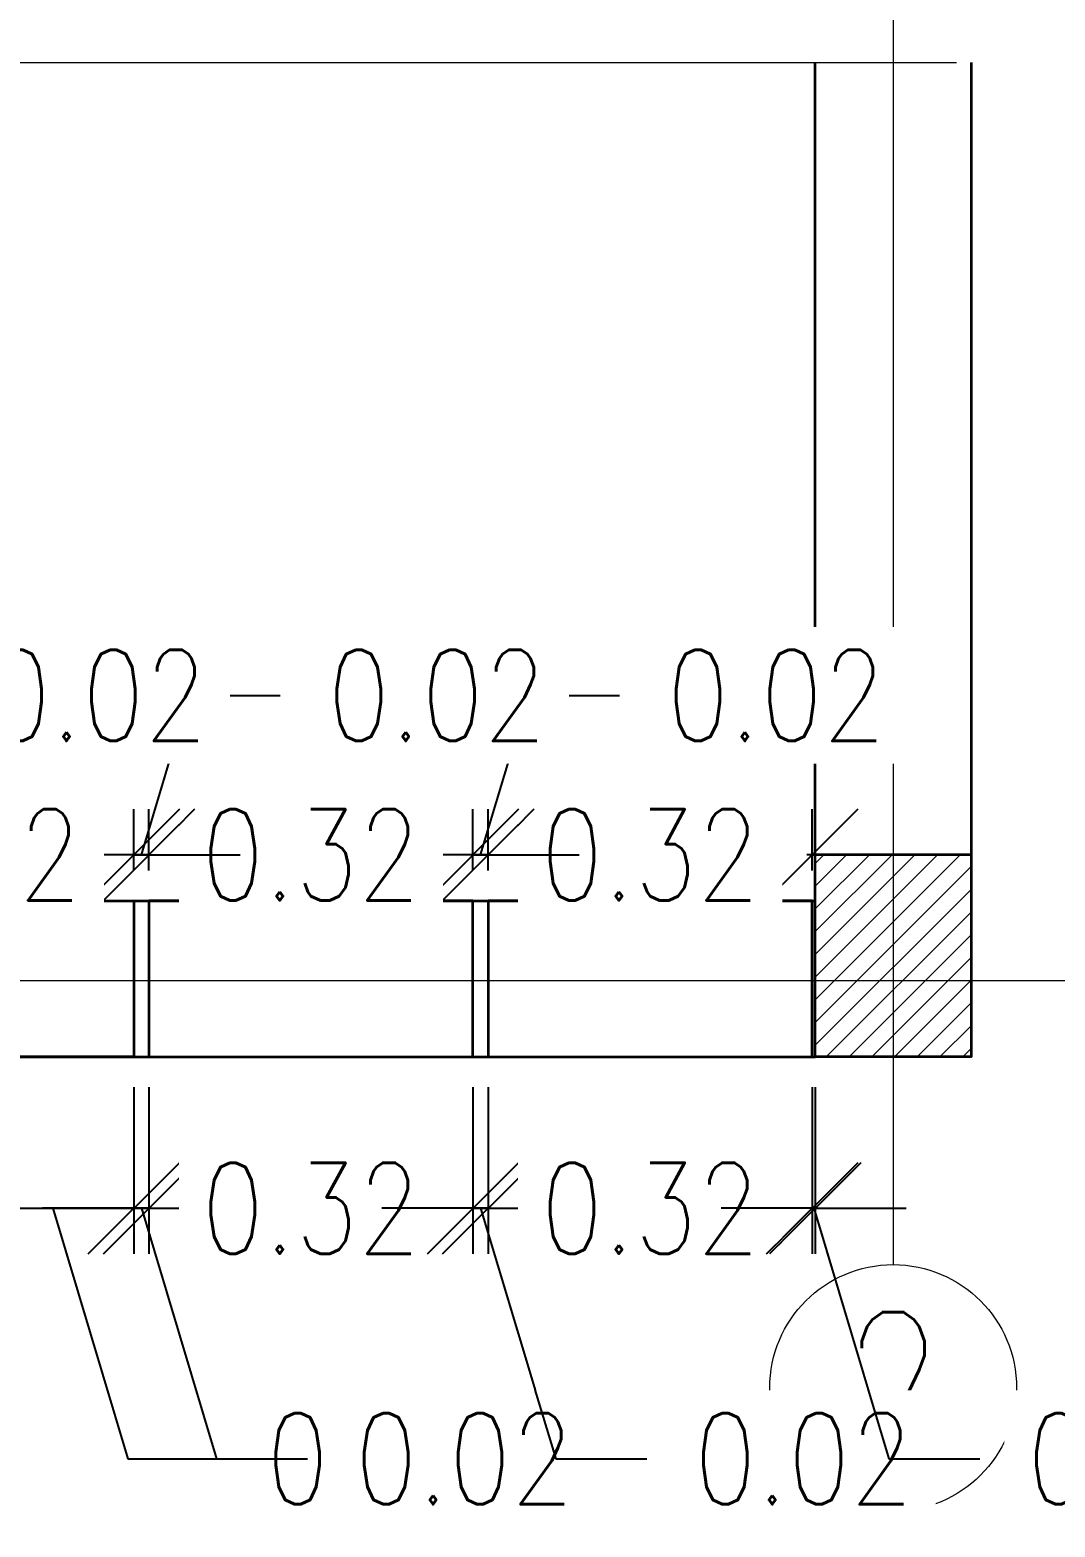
# Model space of a CAD drawing. Header units: metres. Extents: x 45 to 666, y -23 to 325.
# Drawn here: x 210.166 to 211.178, y 68.038 to 69.517 of the extents above; entities that cross this region are included whole.
import ezdxf

# ---------------------------------------------------------------- set-up
doc = ezdxf.new("R2010")
doc.units = ezdxf.units.M
doc.header["$LTSCALE"] = 5
doc.header["$MEASUREMENT"] = 0
doc.linetypes.add('HIDDEN', pattern=[0.375, 0.25, -0.125])
doc.layers.get('0').update_dxf_attribs({"color": 30})
doc.layers.get('DEFPOINTS').update_dxf_attribs({"color": 210})
for name, color, linetype, lineweight in [('A-ANNO-DIMS', 3, 'Continuous', 18), ('A-ANNO-SYMB', 3, 'Continuous', 18), ('A-ANNO-TEXT', 3, 'Continuous', 18), ('A-FLOR-OVHD', 3, 'HIDDEN', 18), ('A-WALL-FULL', 7, 'Continuous', 35), ('A-WALL-FULL-EXTR', 7, 'Continuous', 35), ('A-WALL-PATT', 8, 'Continuous', 18)]:
    doc.layers.add(name, color=color, linetype=linetype, lineweight=lineweight)
doc.styles.add('E-ROMANS', font='romans.shx', dxfattribs={"width": 0.8})
doc.dimstyles.new('E-0050_TICK_18', dxfattribs={"dimscale": 0.001, "dimtxt": 90, "dimasz": 90, "dimexe": 45, "dimexo": 30, "dimgap": 45, "dimtad": 0, "dimzin": 0, "dimdsep": 46, "dimtxsty": 'E-ROMANS', "dimblk": 'OBLIQUE', "dimcen": 45, "dimclrd": 256, "dimclre": 256, "dimclrt": 256, "dimadec": 0, "dimazin": 0, "dimtfac": 1, "dimtmove": 1, "dimatfit": 3, "dimldrblk": 'OPEN90', "dimfxl": 1, "dimtfill": 1, "dimtolj": 1, "dimtzin": 0, "dimarcsym": 0})

# ---------------------------------------------------------------- blocks, each defined once
blk = doc.blocks.new('_Oblique')
at = {"color": 0, "linetype": 'ByBlock', "lineweight": -2}
blk.add_line((-0.5, -0.5), (0.5, 0.5), dxfattribs=at)
blk = doc.blocks.new('*D745')
at = {"layer": 'A-ANNO-DIMS', "lineweight": -2, "transparency": 16777216}
for p, q in [((210.1081, 68.4724), (210.1081, 68.3078)), ((210.2681, 68.4724), (210.2681, 68.3078)), ((210.1081, 68.3528), (210.2681, 68.3528)), ((210.1881, 68.3528), (210.2623, 68.1053)), ((210.2623, 68.1053), (210.3523, 68.1053))]:
    blk.add_line(p, q, dxfattribs=at)
at = {"layer": 'DEFPOINTS', "color": 0, "transparency": 16777216}
for p in [(210.1081, 68.5024), (210.2681, 68.5024), (210.2681, 68.3528)]:
    blk.add_point(p, dxfattribs=at)
at = {"layer": 'A-ANNO-DIMS', "lineweight": -2, "transparency": 16777216, "xscale": 0.09, "yscale": 0.09, "zscale": 0.09, "rotation": 180}
blk.add_blockref('_Oblique', (210.1081, 68.3528), dxfattribs=at)
at = {"layer": 'A-ANNO-DIMS', "lineweight": -2, "transparency": 16777216, "xscale": 0.09, "yscale": 0.09, "zscale": 0.09}
blk.add_blockref('_Oblique', (210.2681, 68.3528), dxfattribs=at)
at = {"layer": 'A-ANNO-DIMS', "transparency": 16777216, "insert": (210.507, 68.1053), "char_height": 0.09, "attachment_point": 5, "style": 'E-ROMANS', "bg_fill": 3, "box_fill_scale": 1.25, "bg_fill_color": 256, "bg_fill_true_color": 13158600, "bg_fill_transparency": 0}
blk.add_mtext('\\A1;0.16', dxfattribs=at)
blk = doc.blocks.new('_Open90')
at = {"color": 0, "linetype": 'ByBlock', "lineweight": -2}
for p, q in [((-0.5, 0.5), (0, 0)), ((0, 0), (-1, 0)), ((0, 0), (-0.5, -0.5))]:
    blk.add_line(p, q, dxfattribs=at)
blk = doc.blocks.new('*D746')
at = {"layer": 'A-ANNO-DIMS', "lineweight": -2, "transparency": 16777216}
for p, q in [((210.2681, 68.4724), (210.2681, 68.3078)), ((210.2831, 68.4724), (210.2831, 68.3078)), ((210.2681, 68.3528), (210.1781, 68.3528)), ((210.2681, 68.3528), (210.2831, 68.3528)), ((210.2681, 68.3528), (210.2831, 68.3528)), ((210.2756, 68.3528), (210.3498, 68.1053)), ((210.2831, 68.3528), (210.3731, 68.3528)), ((210.3498, 68.1053), (210.4398, 68.1053))]:
    blk.add_line(p, q, dxfattribs=at)
at = {"layer": 'DEFPOINTS', "color": 0, "transparency": 16777216}
for p in [(210.2681, 68.5024), (210.2831, 68.5024), (210.2831, 68.3528)]:
    blk.add_point(p, dxfattribs=at)
at = {"layer": 'A-ANNO-DIMS', "lineweight": -2, "transparency": 16777216, "xscale": 0.09, "yscale": 0.09, "zscale": 0.09}
blk.add_blockref('_Oblique', (210.2681, 68.3528), dxfattribs=at)
at = {"layer": 'A-ANNO-DIMS', "lineweight": -2, "transparency": 16777216, "xscale": 0.09, "yscale": 0.09, "zscale": 0.09, "rotation": 180}
blk.add_blockref('_Oblique', (210.2831, 68.3528), dxfattribs=at)
at = {"layer": 'A-ANNO-DIMS', "transparency": 16777216, "insert": (210.5945, 68.1053), "char_height": 0.09, "attachment_point": 5, "style": 'E-ROMANS', "bg_fill": 3, "box_fill_scale": 1.25, "bg_fill_color": 256, "bg_fill_true_color": 13158600, "bg_fill_transparency": 0}
blk.add_mtext('\\A1;0.02', dxfattribs=at)
blk = doc.blocks.new('*D747')
at = {"layer": 'A-ANNO-DIMS', "lineweight": -2, "transparency": 16777216}
for p, q in [((210.2831, 68.4724), (210.2831, 68.3078)), ((210.6031, 68.4724), (210.6031, 68.3078)), ((210.2831, 68.3528), (210.1931, 68.3528)), ((210.2831, 68.3528), (210.2883, 68.3528)), ((210.6031, 68.3528), (210.5978, 68.3528)), ((210.6031, 68.3528), (210.6931, 68.3528))]:
    blk.add_line(p, q, dxfattribs=at)
at = {"layer": 'DEFPOINTS', "color": 0, "transparency": 16777216}
for p in [(210.2831, 68.5024), (210.6031, 68.5024), (210.6031, 68.3528)]:
    blk.add_point(p, dxfattribs=at)
at = {"layer": 'A-ANNO-DIMS', "lineweight": -2, "transparency": 16777216, "xscale": 0.09, "yscale": 0.09, "zscale": 0.09}
blk.add_blockref('_Oblique', (210.2831, 68.3528), dxfattribs=at)
at = {"layer": 'A-ANNO-DIMS', "lineweight": -2, "transparency": 16777216, "xscale": 0.09, "yscale": 0.09, "zscale": 0.09, "rotation": 180}
blk.add_blockref('_Oblique', (210.6031, 68.3528), dxfattribs=at)
at = {"layer": 'A-ANNO-DIMS', "transparency": 16777216, "insert": (210.4431, 68.3528), "char_height": 0.09, "attachment_point": 5, "style": 'E-ROMANS', "bg_fill": 3, "box_fill_scale": 1.25, "bg_fill_color": 256, "bg_fill_true_color": 13158600, "bg_fill_transparency": 0}
blk.add_mtext('\\A1;0.32', dxfattribs=at)
blk = doc.blocks.new('*D748')
at = {"layer": 'A-ANNO-DIMS', "lineweight": -2, "transparency": 16777216}
for p, q in [((210.6031, 68.4724), (210.6031, 68.3078)), ((210.6181, 68.4724), (210.6181, 68.3078)), ((210.6031, 68.3528), (210.5131, 68.3528)), ((210.6031, 68.3528), (210.6181, 68.3528)), ((210.6031, 68.3528), (210.6181, 68.3528)), ((210.6106, 68.3528), (210.6848, 68.1053)), ((210.6181, 68.3528), (210.7081, 68.3528)), ((210.6848, 68.1053), (210.7748, 68.1053))]:
    blk.add_line(p, q, dxfattribs=at)
at = {"layer": 'DEFPOINTS', "color": 0, "transparency": 16777216}
for p in [(210.6031, 68.5024), (210.6181, 68.5024), (210.6181, 68.3528)]:
    blk.add_point(p, dxfattribs=at)
at = {"layer": 'A-ANNO-DIMS', "lineweight": -2, "transparency": 16777216, "xscale": 0.09, "yscale": 0.09, "zscale": 0.09}
blk.add_blockref('_Oblique', (210.6031, 68.3528), dxfattribs=at)
at = {"layer": 'A-ANNO-DIMS', "lineweight": -2, "transparency": 16777216, "xscale": 0.09, "yscale": 0.09, "zscale": 0.09, "rotation": 180}
blk.add_blockref('_Oblique', (210.6181, 68.3528), dxfattribs=at)
at = {"layer": 'A-ANNO-DIMS', "transparency": 16777216, "insert": (210.9295, 68.1053), "char_height": 0.09, "attachment_point": 5, "style": 'E-ROMANS', "bg_fill": 3, "box_fill_scale": 1.25, "bg_fill_color": 256, "bg_fill_true_color": 13158600, "bg_fill_transparency": 0}
blk.add_mtext('\\A1;0.02', dxfattribs=at)
blk = doc.blocks.new('*D372')
at = {"layer": 'A-ANNO-DIMS', "lineweight": -2, "transparency": 16777216}
for p, q in [((210.6181, 68.4724), (210.6181, 68.3078)), ((210.9381, 68.4724), (210.9381, 68.3078)), ((210.6181, 68.3528), (210.5281, 68.3528)), ((210.6181, 68.3528), (210.6233, 68.3528)), ((210.9381, 68.3528), (210.9328, 68.3528)), ((210.9381, 68.3528), (211.0281, 68.3528))]:
    blk.add_line(p, q, dxfattribs=at)
at = {"layer": 'DEFPOINTS', "color": 0, "transparency": 16777216}
for p in [(210.6181, 68.5024), (210.9381, 68.5024), (210.9381, 68.3528)]:
    blk.add_point(p, dxfattribs=at)
at = {"layer": 'A-ANNO-DIMS', "lineweight": -2, "transparency": 16777216, "xscale": 0.09, "yscale": 0.09, "zscale": 0.09}
blk.add_blockref('_Oblique', (210.6181, 68.3528), dxfattribs=at)
at = {"layer": 'A-ANNO-DIMS', "lineweight": -2, "transparency": 16777216, "xscale": 0.09, "yscale": 0.09, "zscale": 0.09, "rotation": 180}
blk.add_blockref('_Oblique', (210.9381, 68.3528), dxfattribs=at)
at = {"layer": 'A-ANNO-DIMS', "transparency": 16777216, "insert": (210.7781, 68.3528), "char_height": 0.09, "attachment_point": 5, "style": 'E-ROMANS', "bg_fill": 3, "box_fill_scale": 1.25, "bg_fill_color": 256, "bg_fill_true_color": 13158600, "bg_fill_transparency": 0}
blk.add_mtext('\\A1;0.32', dxfattribs=at)
blk = doc.blocks.new('*D373')
at = {"layer": 'A-ANNO-DIMS', "lineweight": -2, "transparency": 16777216}
for p, q in [((210.9381, 68.4724), (210.9381, 68.3078)), ((210.9411, 68.4724), (210.9411, 68.3078)), ((210.9381, 68.3528), (210.8481, 68.3528)), ((210.9381, 68.3528), (210.9411, 68.3528)), ((210.9381, 68.3528), (210.9411, 68.3528)), ((210.9396, 68.3528), (211.0138, 68.1053)), ((210.9411, 68.3528), (211.0311, 68.3528)), ((211.0138, 68.1053), (211.1038, 68.1053))]:
    blk.add_line(p, q, dxfattribs=at)
at = {"layer": 'DEFPOINTS', "color": 0, "transparency": 16777216}
for p in [(210.9381, 68.5024), (210.9411, 68.5024), (210.9411, 68.3528)]:
    blk.add_point(p, dxfattribs=at)
at = {"layer": 'A-ANNO-DIMS', "lineweight": -2, "transparency": 16777216, "xscale": 0.09, "yscale": 0.09, "zscale": 0.09}
blk.add_blockref('_Oblique', (210.9381, 68.3528), dxfattribs=at)
at = {"layer": 'A-ANNO-DIMS', "lineweight": -2, "transparency": 16777216, "xscale": 0.09, "yscale": 0.09, "zscale": 0.09, "rotation": 180}
blk.add_blockref('_Oblique', (210.9411, 68.3528), dxfattribs=at)
at = {"layer": 'A-ANNO-DIMS', "transparency": 16777216, "insert": (211.2585, 68.1053), "char_height": 0.09, "attachment_point": 5, "style": 'E-ROMANS', "bg_fill": 3, "box_fill_scale": 1.25, "bg_fill_color": 256, "bg_fill_true_color": 13158600, "bg_fill_transparency": 0}
blk.add_mtext('\\A1;0.00', dxfattribs=at)
blk = doc.blocks.new('*D438')
at = {"layer": 'A-ANNO-DIMS', "lineweight": -2, "transparency": 16777216}
for p, q in [((210.6181, 68.6864), (210.6181, 68.747)), ((210.9381, 68.6864), (210.9381, 68.747)), ((210.6181, 68.702), (210.5281, 68.702)), ((210.6181, 68.702), (210.6233, 68.702)), ((210.9381, 68.702), (210.9328, 68.702)), ((210.9381, 68.702), (211.0281, 68.702))]:
    blk.add_line(p, q, dxfattribs=at)
at = {"layer": 'DEFPOINTS', "color": 0, "transparency": 16777216}
for p in [(210.6181, 68.702), (210.6181, 68.6564), (210.9381, 68.6564)]:
    blk.add_point(p, dxfattribs=at)
at = {"layer": 'A-ANNO-DIMS', "lineweight": -2, "transparency": 16777216, "xscale": 0.09, "yscale": 0.09, "zscale": 0.09}
blk.add_blockref('_Oblique', (210.6181, 68.702), dxfattribs=at)
at = {"layer": 'A-ANNO-DIMS', "lineweight": -2, "transparency": 16777216, "xscale": 0.09, "yscale": 0.09, "zscale": 0.09, "rotation": 180}
blk.add_blockref('_Oblique', (210.9381, 68.702), dxfattribs=at)
at = {"layer": 'A-ANNO-DIMS', "transparency": 16777216, "insert": (210.7781, 68.702), "char_height": 0.09, "attachment_point": 5, "style": 'E-ROMANS', "bg_fill": 3, "box_fill_scale": 1.25, "bg_fill_color": 256, "bg_fill_true_color": 13158600, "bg_fill_transparency": 0}
blk.add_mtext('\\A1;0.32', dxfattribs=at)
blk = doc.blocks.new('*D439')
at = {"layer": 'A-ANNO-DIMS', "lineweight": -2, "transparency": 16777216}
for p, q in [((210.6106, 68.702), (210.6578, 68.8595)), ((210.6578, 68.8595), (210.7478, 68.8595)), ((210.6031, 68.6864), (210.6031, 68.747)), ((210.6181, 68.6864), (210.6181, 68.747)), ((210.6031, 68.702), (210.5131, 68.702)), ((210.6181, 68.702), (210.6031, 68.702)), ((210.6181, 68.702), (210.6031, 68.702)), ((210.6181, 68.702), (210.7081, 68.702))]:
    blk.add_line(p, q, dxfattribs=at)
at = {"layer": 'DEFPOINTS', "color": 0, "transparency": 16777216}
for p in [(210.6031, 68.702), (210.6031, 68.6564), (210.6181, 68.6564)]:
    blk.add_point(p, dxfattribs=at)
at = {"layer": 'A-ANNO-DIMS', "lineweight": -2, "transparency": 16777216, "xscale": 0.09, "yscale": 0.09, "zscale": 0.09}
blk.add_blockref('_Oblique', (210.6031, 68.702), dxfattribs=at)
at = {"layer": 'A-ANNO-DIMS', "lineweight": -2, "transparency": 16777216, "xscale": 0.09, "yscale": 0.09, "zscale": 0.09, "rotation": 180}
blk.add_blockref('_Oblique', (210.6181, 68.702), dxfattribs=at)
at = {"layer": 'A-ANNO-DIMS', "transparency": 16777216, "insert": (210.9025, 68.8595), "char_height": 0.09, "attachment_point": 5, "style": 'E-ROMANS', "bg_fill": 3, "box_fill_scale": 1.25, "bg_fill_color": 256, "bg_fill_true_color": 13158600, "bg_fill_transparency": 0}
blk.add_mtext('\\A1;0.02', dxfattribs=at)
blk = doc.blocks.new('*D440')
at = {"layer": 'A-ANNO-DIMS', "lineweight": -2, "transparency": 16777216}
for p, q in [((210.2831, 68.6864), (210.2831, 68.747)), ((210.6031, 68.6864), (210.6031, 68.747)), ((210.2831, 68.702), (210.1931, 68.702)), ((210.2831, 68.702), (210.2883, 68.702)), ((210.6031, 68.702), (210.5978, 68.702)), ((210.6031, 68.702), (210.6931, 68.702))]:
    blk.add_line(p, q, dxfattribs=at)
at = {"layer": 'DEFPOINTS', "color": 0, "transparency": 16777216}
for p in [(210.2831, 68.702), (210.2831, 68.6564), (210.6031, 68.6564)]:
    blk.add_point(p, dxfattribs=at)
at = {"layer": 'A-ANNO-DIMS', "lineweight": -2, "transparency": 16777216, "xscale": 0.09, "yscale": 0.09, "zscale": 0.09}
blk.add_blockref('_Oblique', (210.2831, 68.702), dxfattribs=at)
at = {"layer": 'A-ANNO-DIMS', "lineweight": -2, "transparency": 16777216, "xscale": 0.09, "yscale": 0.09, "zscale": 0.09, "rotation": 180}
blk.add_blockref('_Oblique', (210.6031, 68.702), dxfattribs=at)
at = {"layer": 'A-ANNO-DIMS', "transparency": 16777216, "insert": (210.4431, 68.702), "char_height": 0.09, "attachment_point": 5, "style": 'E-ROMANS', "bg_fill": 3, "box_fill_scale": 1.25, "bg_fill_color": 256, "bg_fill_true_color": 13158600, "bg_fill_transparency": 0}
blk.add_mtext('\\A1;0.32', dxfattribs=at)
blk = doc.blocks.new('*D441')
at = {"layer": 'A-ANNO-DIMS', "lineweight": -2, "transparency": 16777216}
for p, q in [((210.2756, 68.702), (210.3228, 68.8595)), ((210.3228, 68.8595), (210.4128, 68.8595)), ((210.2681, 68.6864), (210.2681, 68.747)), ((210.2831, 68.6864), (210.2831, 68.747)), ((210.2681, 68.702), (210.1781, 68.702)), ((210.2831, 68.702), (210.2681, 68.702)), ((210.2831, 68.702), (210.2681, 68.702)), ((210.2831, 68.702), (210.3731, 68.702))]:
    blk.add_line(p, q, dxfattribs=at)
at = {"layer": 'DEFPOINTS', "color": 0, "transparency": 16777216}
for p in [(210.2681, 68.702), (210.2681, 68.6564), (210.2831, 68.6564)]:
    blk.add_point(p, dxfattribs=at)
at = {"layer": 'A-ANNO-DIMS', "lineweight": -2, "transparency": 16777216, "xscale": 0.09, "yscale": 0.09, "zscale": 0.09}
blk.add_blockref('_Oblique', (210.2681, 68.702), dxfattribs=at)
at = {"layer": 'A-ANNO-DIMS', "lineweight": -2, "transparency": 16777216, "xscale": 0.09, "yscale": 0.09, "zscale": 0.09, "rotation": 180}
blk.add_blockref('_Oblique', (210.2831, 68.702), dxfattribs=at)
at = {"layer": 'A-ANNO-DIMS', "transparency": 16777216, "insert": (210.5675, 68.8595), "char_height": 0.09, "attachment_point": 5, "style": 'E-ROMANS', "bg_fill": 3, "box_fill_scale": 1.25, "bg_fill_color": 256, "bg_fill_true_color": 13158600, "bg_fill_transparency": 0}
blk.add_mtext('\\A1;0.02', dxfattribs=at)
blk = doc.blocks.new('*D442')
at = {"layer": 'A-ANNO-DIMS', "lineweight": -2, "transparency": 16777216}
for p, q in [((209.9481, 68.6864), (209.9481, 68.747)), ((210.2681, 68.6864), (210.2681, 68.747)), ((209.9481, 68.702), (209.8581, 68.702)), ((209.9481, 68.702), (209.9533, 68.702)), ((210.2681, 68.702), (210.2628, 68.702)), ((210.2681, 68.702), (210.3581, 68.702))]:
    blk.add_line(p, q, dxfattribs=at)
at = {"layer": 'DEFPOINTS', "color": 0, "transparency": 16777216}
for p in [(209.9481, 68.702), (209.9481, 68.6564), (210.2681, 68.6564)]:
    blk.add_point(p, dxfattribs=at)
at = {"layer": 'A-ANNO-DIMS', "lineweight": -2, "transparency": 16777216, "xscale": 0.09, "yscale": 0.09, "zscale": 0.09}
blk.add_blockref('_Oblique', (209.9481, 68.702), dxfattribs=at)
at = {"layer": 'A-ANNO-DIMS', "lineweight": -2, "transparency": 16777216, "xscale": 0.09, "yscale": 0.09, "zscale": 0.09, "rotation": 180}
blk.add_blockref('_Oblique', (210.2681, 68.702), dxfattribs=at)
at = {"layer": 'A-ANNO-DIMS', "transparency": 16777216, "insert": (210.1081, 68.702), "char_height": 0.09, "attachment_point": 5, "style": 'E-ROMANS', "bg_fill": 3, "box_fill_scale": 1.25, "bg_fill_color": 256, "bg_fill_true_color": 13158600, "bg_fill_transparency": 0}
blk.add_mtext('\\A1;0.32', dxfattribs=at)
blk = doc.blocks.new('*D443')
at = {"layer": 'A-ANNO-DIMS', "lineweight": -2, "transparency": 16777216}
for p, q in [((209.9406, 68.702), (209.9878, 68.8595)), ((209.9878, 68.8595), (210.0778, 68.8595)), ((209.9331, 68.6864), (209.9331, 68.747)), ((209.9481, 68.6864), (209.9481, 68.747)), ((209.9331, 68.702), (209.8431, 68.702)), ((209.9481, 68.702), (209.9331, 68.702)), ((209.9481, 68.702), (209.9331, 68.702)), ((209.9481, 68.702), (210.0381, 68.702))]:
    blk.add_line(p, q, dxfattribs=at)
at = {"layer": 'DEFPOINTS', "color": 0, "transparency": 16777216}
for p in [(209.9331, 68.702), (209.9331, 68.6564), (209.9481, 68.6564)]:
    blk.add_point(p, dxfattribs=at)
at = {"layer": 'A-ANNO-DIMS', "lineweight": -2, "transparency": 16777216, "xscale": 0.09, "yscale": 0.09, "zscale": 0.09}
blk.add_blockref('_Oblique', (209.9331, 68.702), dxfattribs=at)
at = {"layer": 'A-ANNO-DIMS', "lineweight": -2, "transparency": 16777216, "xscale": 0.09, "yscale": 0.09, "zscale": 0.09, "rotation": 180}
blk.add_blockref('_Oblique', (209.9481, 68.702), dxfattribs=at)
at = {"layer": 'A-ANNO-DIMS', "transparency": 16777216, "insert": (210.2325, 68.8595), "char_height": 0.09, "attachment_point": 5, "style": 'E-ROMANS', "bg_fill": 3, "box_fill_scale": 1.25, "bg_fill_color": 256, "bg_fill_true_color": 13158600, "bg_fill_transparency": 0}
blk.add_mtext('\\A1;0.02', dxfattribs=at)

msp = doc.modelspace()

# ---------------------------------------------------------------- hatches: boundary and pattern name
at = {"layer": 'A-WALL-PATT'}
h = msp.add_hatch(dxfattribs=at)
h.set_pattern_fill('LINE', color=256, scale=0.005, angle=45, style=0)
h.set_pattern_definition([(45, (55.55151, 4.206543), (-0.0112253202, 0.0112253202), [])])
h.paths.add_polyline_path([(211.0951, 68.7024), (211.0181, 68.7024), (211.0181, 68.6524), (211.0951, 68.6524)])
h.paths.add_polyline_path([(211.0181, 68.7024), (210.9411, 68.7024), (210.9411, 68.6524), (211.0181, 68.6524)])
h.paths.add_polyline_path([(211.0951, 68.6524), (210.9411, 68.6524), (210.9411, 68.5024), (211.0951, 68.5024)])

# ---------------------------------------------------------------- linework, layer by layer
at = {"layer": 'A-ANNO-SYMB', "ltscale": 2}
for points in [[(211.0181, 70.6819), (211.0181, 68.2971)], [(211.5597, 68.5774), (206.1669, 68.5774)]]:
    msp.add_lwpolyline(points, dxfattribs=at)
at = {"layer": 'A-ANNO-SYMB', "linetype": 'Continuous', "ltscale": 5}
msp.add_circle((211.0181, 68.1752), 0.1219, dxfattribs=at)
at = {"layer": 'A-FLOR-OVHD'}
msp.add_line((206.0808, 69.4849), (211.6643, 69.4849), dxfattribs=at)
msp.add_lwpolyline([(209.9481, 68.5024), (210.2681, 68.5024), (210.2681, 68.6564), (209.9481, 68.6564)], close=True, dxfattribs=at)
at = {"layer": 'A-WALL-FULL'}
for points in [[(211.0951, 69.4849), (211.0951, 68.5024), (211.0951, 68.5024), (210.9411, 68.5024), (210.9411, 69.4849)], [(210.9411, 68.7024), (211.0951, 68.7024)]]:
    msp.add_lwpolyline(points, dxfattribs=at)
for points in [[(210.2681, 68.5024), (210.1081, 68.5024), (210.1081, 68.6564), (210.2681, 68.6564)], [(210.2831, 68.5024), (210.6031, 68.5024), (210.6031, 68.6564), (210.2831, 68.6564)], [(210.6181, 68.5024), (210.9381, 68.5024), (210.9381, 68.6564), (210.6181, 68.6564)]]:
    msp.add_lwpolyline(points, close=True, dxfattribs=at)
at = {"layer": 'A-WALL-FULL-EXTR'}
for points in [[(211.0951, 69.4849), (211.0951, 68.5024), (211.0951, 68.5024), (210.9411, 68.5024), (210.9411, 69.4849)], [(210.1081, 68.6564), (210.9411, 68.6564)], [(210.1081, 68.5024), (210.9411, 68.5024)]]:
    msp.add_lwpolyline(points, dxfattribs=at)

# ---------------------------------------------------------------- texts
at = {"layer": 'A-ANNO-TEXT', "ltscale": 5, "insert": (211.0181, 68.1752), "char_height": 0.15, "attachment_point": 5, "style": 'E-ROMANS'}
msp.add_mtext('2', dxfattribs=at)

# ---------------------------------------------------------------- next in the draw order: dimensions: what is measured, and where the dimension line sits
at = {"layer": 'A-ANNO-DIMS'}
for base, p1, p2, picture, middle in [((210.6181, 68.702), (210.9381, 68.6564), (210.6181, 68.6564), '*D438', (210.7781, 68.702)), ((210.2681, 68.3528), (210.1081, 68.5024), (210.2681, 68.5024), '*D745', (210.3973, 68.1053))]:
    dim = msp.add_linear_dim(base=base, p1=p1, p2=p2, dimstyle='E-0050_TICK_18', dxfattribs=at)
    dim.commit()
    dim.dimension.update_dxf_attribs({"geometry": picture, "text_midpoint": middle})

# ---------------------------------------------------------------- next in the draw order: dimensions: what is measured, and where the dimension line sits
for base, p1, p2, picture, middle in [((210.6030518761, 68.7020031027), (210.6180518761, 68.6563934285), (210.6030518761, 68.6563934285), '*D439', (210.7928018761, 68.8595031027)), ((210.2830518761, 68.3528294309), (210.2680518761, 68.5023934285), (210.2830518761, 68.5023934285), '*D746', (210.4848018761, 68.1053294309))]:
    dim = msp.add_linear_dim(base=base, p1=p1, p2=p2, dimstyle='E-0050_TICK_18', dxfattribs=at)
    dim.commit()
    dim.dimension.update_dxf_attribs({"geometry": picture, "text_midpoint": middle})

# ---------------------------------------------------------------- next in the draw order: dimensions: what is measured, and where the dimension line sits
for base, p1, p2, picture, middle in [((210.2831, 68.702), (210.6031, 68.6564), (210.2831, 68.6564), '*D440', (210.4431, 68.702)), ((210.6031, 68.3528), (210.2831, 68.5024), (210.6031, 68.5024), '*D747', (210.4431, 68.3528))]:
    dim = msp.add_linear_dim(base=base, p1=p1, p2=p2, dimstyle='E-0050_TICK_18', dxfattribs=at)
    dim.commit()
    dim.dimension.update_dxf_attribs({"geometry": picture, "text_midpoint": middle})

# ---------------------------------------------------------------- next in the draw order: dimensions: what is measured, and where the dimension line sits
for base, p1, p2, picture, middle in [((210.2680518761, 68.7020031027), (210.2830518761, 68.6563934285), (210.2680518761, 68.6563934285), '*D441', (210.4578018761, 68.8595031027)), ((210.6180518761, 68.3528294309), (210.6030518761, 68.5023934285), (210.6180518761, 68.5023934285), '*D748', (210.8198018761, 68.1053294309))]:
    dim = msp.add_linear_dim(base=base, p1=p1, p2=p2, dimstyle='E-0050_TICK_18', dxfattribs=at)
    dim.commit()
    dim.dimension.update_dxf_attribs({"geometry": picture, "text_midpoint": middle})

# ---------------------------------------------------------------- next in the draw order: dimensions: what is measured, and where the dimension line sits
for base, p1, p2, picture, middle in [((209.9481, 68.702), (210.2681, 68.6564), (209.9481, 68.6564), '*D442', (210.1081, 68.702)), ((210.9381, 68.3528), (210.6181, 68.5024), (210.9381, 68.5024), '*D372', (210.7781, 68.3528))]:
    dim = msp.add_linear_dim(base=base, p1=p1, p2=p2, dimstyle='E-0050_TICK_18', dxfattribs=at)
    dim.commit()
    dim.dimension.update_dxf_attribs({"geometry": picture, "text_midpoint": middle})

# ---------------------------------------------------------------- next in the draw order: dimensions: what is measured, and where the dimension line sits
for base, p1, p2, picture, middle in [((209.9330518761, 68.7020031027), (209.9480518761, 68.6563934285), (209.9330518761, 68.6563934285), '*D443', (210.1228018761, 68.8595031027)), ((210.9411, 68.3528), (210.9381, 68.5024), (210.9411, 68.5024), '*D373', (211.1488, 68.1053))]:
    dim = msp.add_linear_dim(base=base, p1=p1, p2=p2, dimstyle='E-0050_TICK_18', dxfattribs=at)
    dim.commit()
    dim.dimension.update_dxf_attribs({"geometry": picture, "text_midpoint": middle})

doc.saveas('drawing.dxf')
